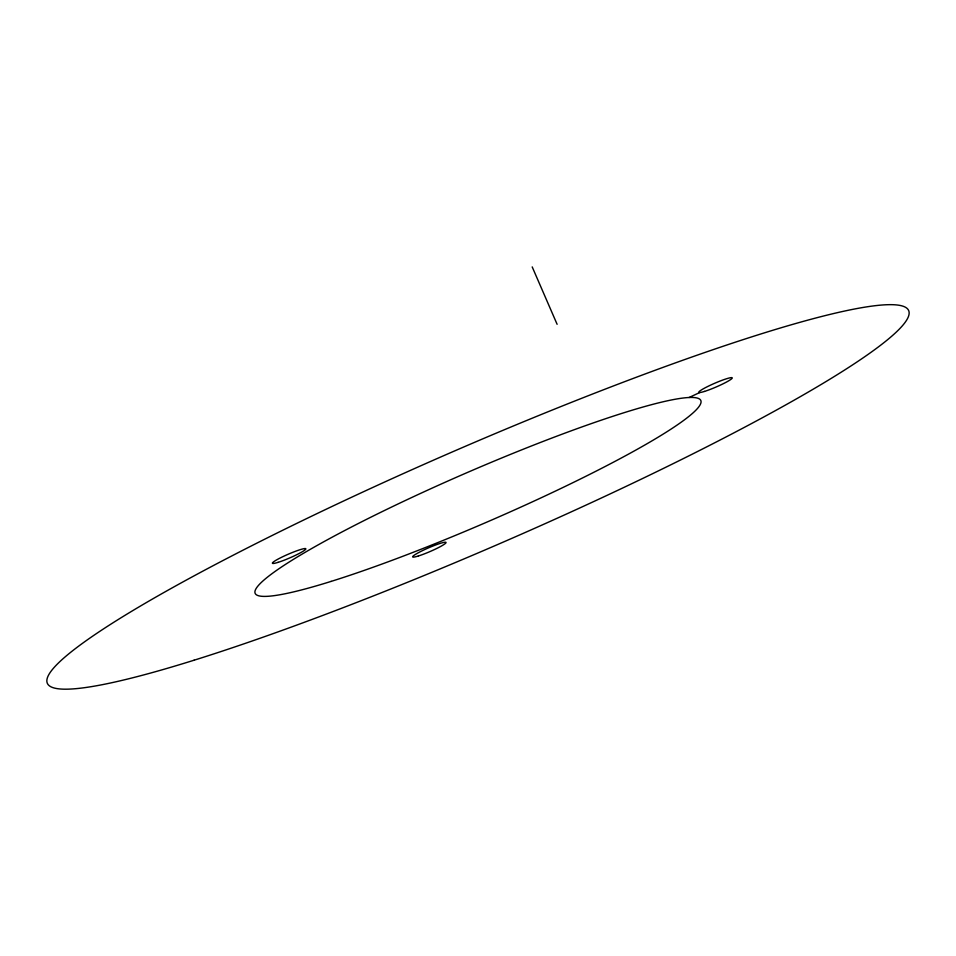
<?xml version="1.0" encoding="UTF-8"?>
<svg xmlns="http://www.w3.org/2000/svg" width="956" height="956" viewBox="0 0 956 956"><rect width="100%" height="100%" fill="white"/><g stroke="black" fill="none" stroke-linecap="round" stroke-linejoin="round"><path stroke-width="1.43" d="M689.133 397.505L699.684 392.534M532.205 266.915L557.109 324.299M331.135 581.391A242.764 26.637 -23.4 0 0 696.816 409.204A242.764 26.637 -23.4 0 0 406.049 500.167A242.764 26.637 -23.4 0 0 331.135 581.391M194.104 660.202A469.265 51.493 -23.4 0 0 900.97 327.358A469.265 51.493 -23.4 0 0 338.914 503.203A469.265 51.493 -23.4 0 0 194.104 660.202M704.5 391.422A18.212 1.996 -23.4 0 0 731.938 378.504A18.212 1.996 -23.4 0 0 710.129 385.328A18.212 1.996 -23.4 0 0 704.5 391.422M278.124 562.343A18.212 1.996 -23.4 0 0 305.55 549.425A18.212 1.996 -23.4 0 0 283.741 556.249A18.212 1.996 -23.4 0 0 278.124 562.343M418.322 556.01A18.212 1.996 -23.4 0 0 445.747 543.104A18.212 1.996 -23.4 0 0 423.938 549.927A18.212 1.996 -23.4 0 0 418.322 556.01"/></g></svg>
